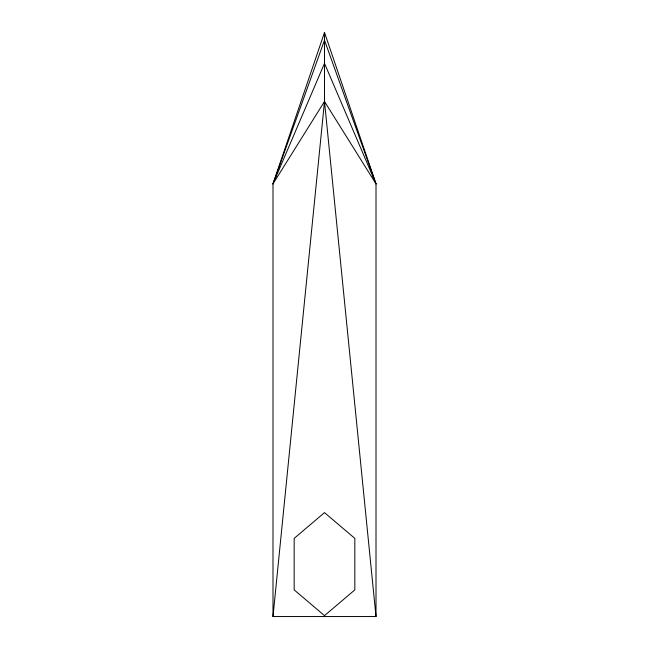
<?xml version="1.0" encoding="UTF-8"?>
<svg xmlns="http://www.w3.org/2000/svg" width="649" height="649" viewBox="0 0 649 649"><rect width="100%" height="100%" fill="white"/><g stroke="black" fill="none" stroke-linecap="round" stroke-linejoin="round"><path stroke-width="0.97" d="M272.994 616.55L324.5 101.471L376.006 183.886L376.006 616.55L272.994 616.55L272.994 183.886L324.5 32.45L376.006 183.886L324.5 63.342L272.994 183.886L324.5 101.471L376.006 616.55M272.994 183.886L324.5 40.206L376.006 183.886M324.5 615.641L354.833 589.884L354.833 538.378L324.5 512.621L294.167 538.378L294.167 589.884L324.5 615.641L324.5 616.55M324.5 32.45L324.5 103.491"/></g></svg>
